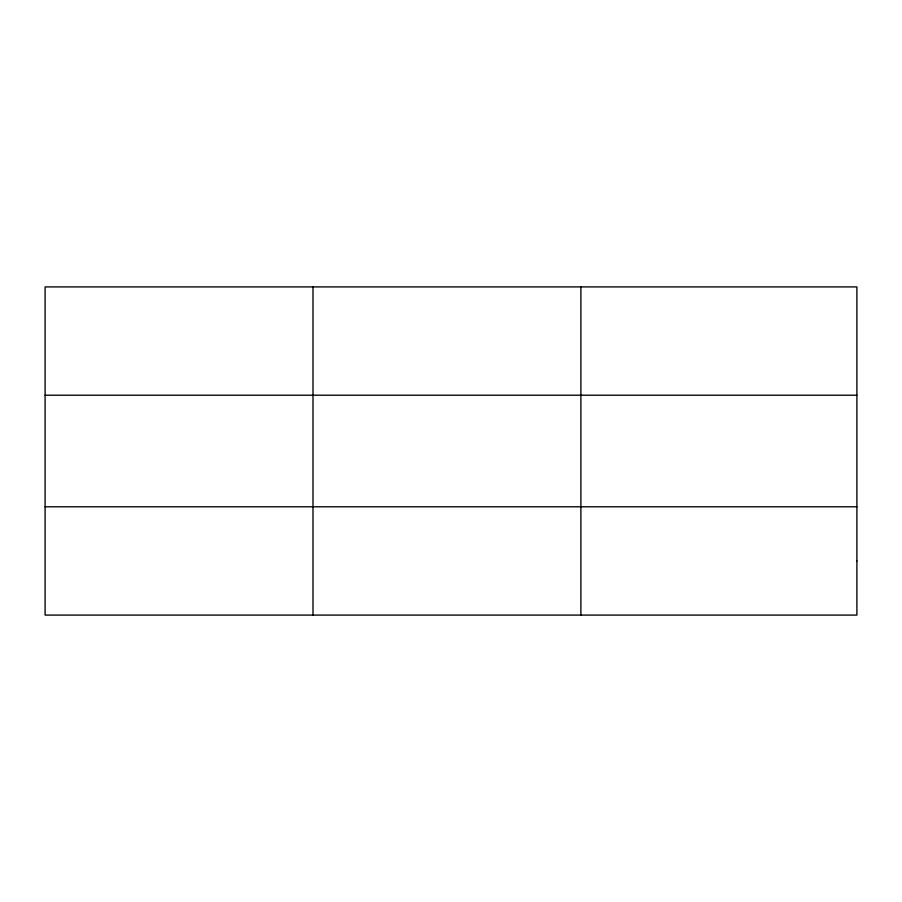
<?xml version="1.0" encoding="UTF-8"?>
<svg xmlns="http://www.w3.org/2000/svg" width="902" height="902" viewBox="0 0 902 902"><rect width="100%" height="100%" fill="white"/><g stroke="black" fill="none" stroke-linecap="round" stroke-linejoin="round"><path stroke-width="1.35" d="M312.994 286.915L312.994 615.085M580.888 286.915L580.888 615.085M45.1 395.211L856.9 395.211M45.1 506.789L856.9 506.789M856.9 560.931L856.9 615.085L45.1 615.085L45.1 286.915L856.9 286.915L856.9 560.931"/></g></svg>
